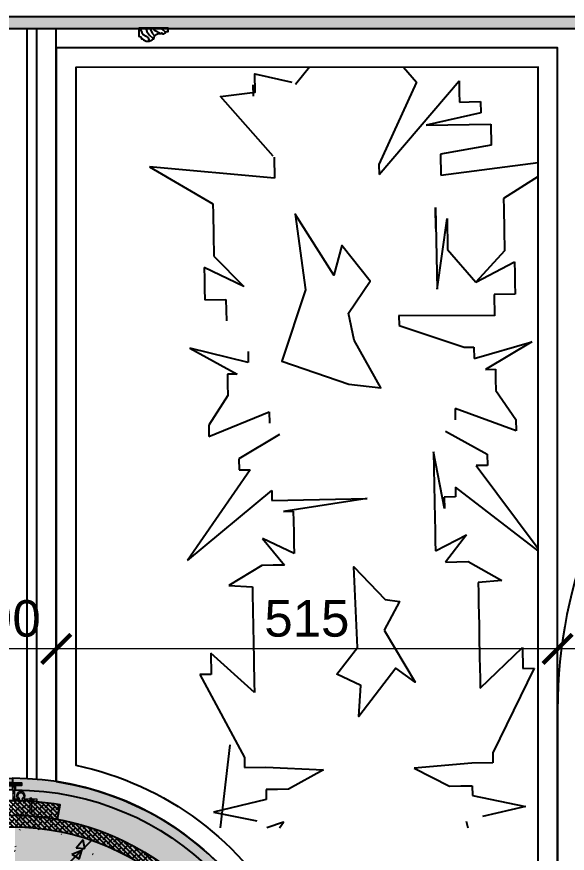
# Model space of a CAD drawing. Header units: millimetres. Extents: x 92928 to 223128, y -11456 to 21098.
# Drawn here: x 212993 to 213558, y 2476 to 3335 of the extents above; entities that cross this region are included whole.
import ezdxf
from ezdxf.xclip import XClip

# ---------------------------------------------------------------- set-up
doc = ezdxf.new("R2010")
doc.units = ezdxf.units.MM
doc.header["$XCLIPFRAME"] = 0
doc.layers.get('Defpoints').update_dxf_attribs({"color": 250})
doc.layers.add('_ACM-A-ANNO-DIMS', color=2, linetype='Continuous', lineweight=13)
doc.layers.add('_ACM-A-ANNO-DIMS @ 15', color=2, linetype='Continuous', lineweight=13)
for name, color, linetype in [('I-DETL-LW01', 1, 'Continuous'), ('I-DETL-LW02', 2, 'Continuous'), ('I-DETL-LW251', 251, 'Continuous'), ('I-PL-IDS-MILL', 40, 'Continuous'), ('PE-尺寸标注', 44, 'Continuous'), ('WALL TYPE$0$HATCH', 8, 'Continuous'), ('WALL TYPE$0$I-SECT-LW03', 3, 'Continuous')]:
    doc.layers.add(name, color=color, linetype=linetype)
doc.styles.add('Arial', font='ARIALUNI.ttf')
doc.dimstyles.new('Aec-Arch-M-注释性', dxfattribs={"dimscale": 2, "dimtxt": 2.5, "dimasz": 2, "dimexe": 2, "dimexo": 2, "dimgap": 0.8, "dimtad": 1, "dimdec": 0, "dimrnd": 5, "dimzin": 3, "dimdsep": 46, "dimtxsty": 'Arial', "dimblk": 'WALL TYPE$0$_ArchTick', "dimcen": 2.5, "dimdle": 2, "dimclrd": 256, "dimclrt": 256, "dimazin": 2, "dimtfac": 0.75, "dimtdec": 0, "dimtix": 1, "dimtmove": 2, "dimatfit": 2, "dimfxl": 5, "dimfxlon": 1, "dimtolj": 1, "dimtzin": 0, "dimlwd": -1, "dimarcsym": 0})
pattern_1 = [(63.434949, (-166864.656, -12458.502), (20, -1e-09), [4.6213684, -17.7393114]), (40.601295, (-166877.813, -12441.208), (20, 2e-08), [4.1580665, -88.037378]), (40.601295, (-166867.813, -12421.208), (20, 2e-08), [4.1580665, -88.037378]), (40.601295, (-166857.813, -12401.208), (20, -1e-08), [4.1580665, -88.037378]), (63.434949, (-166874.804, -12461.297), (20, -1e-09), [4.2370078, -18.123672]), (50.194429, (-166872.909, -12457.507), (20, 8e-10), [2.2404905, -75.862006]), (50.194429, (-166862.909, -12437.507), (20, 8e-10), [2.2404905, -75.862006]), (50.194429, (-166852.909, -12417.507), (20, 8e-10), [2.2404905, -75.862006]), (21.8014095, (-166871.4744, -12455.786), (20, -3e-08), [2.8687122, -50.982936]), (33.6900675, (-166868.811, -12454.72), (20, -1e-08), [2.521813, -33.5336997]), (63.434949, (-166866.713, -12453.322), (20, -8e-09), [3.3552885, -19.005391]), (45, (-166865.212, -12450.32), (20, -4e-15), [2.717818, -53.8507243]), (45, (-166855.212, -12430.32), (20, -4e-15), [2.717818, -53.8507243]), (21.8014095, (-166863.29, -12448.399), (20, -3e-08), [2.19237, -51.659278]), (63.434949, (-166881.285, -12461.759), (20, -8e-09), [7.1896, -15.17108]), (50.194429, (-166878.07, -12455.328), (20, 8e-10), [4.573562, -73.528935]), (50.194429, (-166868.07, -12435.328), (20, 8e-10), [4.573562, -73.528935]), (50.194429, (-166858.07, -12415.328), (20, 8e-10), [4.573562, -73.528935]), (33.6900675, (-166875.141, -12451.815), (20, -1e-08), [2.2405595, -33.8149534]), (15.945396, (-166873.277, -12450.572), (20, -1.45e-06), [3.5624845, -69.2386145]), (33.6900675, (-166869.852, -12449.593), (20, -1e-08), [4.0929665, -31.9625462]), (50.194429, (-166866.446, -12447.323), (20, 8e-10), [5.197338, -72.905159]), (50.194429, (-166856.446, -12427.323), (20, 8e-10), [5.197338, -72.905159]), (50.194429, (-166846.446, -12407.323), (20, -3e-09), [5.197338, -72.905159]), (21.8014095, (-166863.119, -12443.33), (20, -3e-08), [5.7145015, -48.137147]), (50.194429, (-166882.59, -12454.368), (20, 8e-10), [5.214067, -72.88843]), (50.194429, (-166872.59, -12434.368), (20, 8e-10), [5.214067, -72.88843]), (50.194429, (-166862.59, -12414.368), (20, 8e-10), [5.214067, -72.88843]), (33.6900675, (-166879.251, -12450.363), (20, -1e-08), [4.838075, -31.2174378]), (26.565051, (-166875.226, -12447.679), (20, 1e-09), [7.98596, -81.456759]), (26.565051, (-166865.226, -12427.679), (20, 1e-09), [7.98596, -81.456759]), (40.601295, (-166868.083, -12444.108), (20, 2e-08), [4.3193014, -87.876143]), (40.601295, (-166858.083, -12424.108), (20, 2e-08), [4.3193014, -87.876143]), (40.601295, (-166848.083, -12404.108), (20, 2e-08), [4.3193014, -87.876143]), (33.6900675, (-166881.255, -12447.584), (20, -1e-08), [2.7357917, -33.319722]), (26.565051, (-166878.978, -12446.067), (20, 8e-09), [7.158076, -82.284643]), (26.565051, (-166868.978, -12426.067), (20, -8e-08), [7.158076, -82.284643]), (40.601295, (-166872.576, -12442.866), (20, 2e-08), [1.700823, -90.4946216]), (40.601295, (-166862.576, -12422.866), (20, 2e-08), [1.700823, -90.4946216]), (40.601295, (-166852.576, -12402.866), (20, 2e-08), [1.700823, -90.4946216])]
pattern_2 = [(135, (-166882.5894, -12459.3683), (-2.24506403, -2.24506403), []), (225, (-166882.5894, -12459.3683), (-2.24506403, -6.73519209), [7.9375, -4.7625])]

# ---------------------------------------------------------------- blocks, each defined once
blk = doc.blocks.new('海龙_1215173755')
at = {"layer": 'WALL TYPE$0$HATCH', "ltscale": 2}
h = blk.add_hatch(dxfattribs=at)
h.set_pattern_fill('ANSI32', color=256, scale=0.5)
h.set_pattern_definition([(45, (-39299.698, -12402.6693), (-3.36759605, 3.36759605), []), (45, (-39297.453, -12402.6693), (-3.36759605, 3.36759605), [])])
edge = h.paths.add_edge_path()
edge.add_line((2.29, -7.19), (2.29, 11.26))
edge.add_line((2.29, 11.26), (-2.77, 11.26))
edge.add_arc((-2.77, 9.26), 2, 90, 201.21389)
edge.add_arc((-5.97, 5.89), 2.97, -243.0808, 63.0808, ccw=False)
edge.add_arc((-9.18, 9.26), 2, 338.78611, 450)
edge.add_line((-9.18, 11.26), (-22.73, 11.26))
edge.add_line((-22.73, 11.26), (-22.73, 9.26))
edge.add_line((-22.73, 9.26), (-9.18, 9.26))
edge.add_arc((-5.97, 6.09), 4.51, 135.30329, 404.69671)
edge.add_line((-2.77, 9.26), (0.29, 9.26))
edge.add_line((0.29, 9.26), (0.29, -3.51))
edge.add_line((0.29, -3.51), (0.29, -5.11))
edge.add_line((0.29, -5.11), (-6.5, -5.11))
edge.add_line((-6.5, -5.11), (-6.5, -7.19))
edge.add_line((-6.5, -7.19), (2.29, -7.19))
at = {"color": 1, "linetype": 'Continuous', "lineweight": 15, "elevation": 7.84}
blk.add_lwpolyline([(-17.26, 24.13), (-17.26, 8.53), (-15.24, 8.53), (-15.24, 24.13)], close=True, dxfattribs=at)
at = {"color": 1, "linetype": 'Continuous', "lineweight": 15}
blk.add_lwpolyline([(2.29, -7.19), (2.29, 11.26), (-2.77, 11.26, 0.527318), (-4.63, 8.53, -4.178276), (-7.32, 8.53, 0.527318), (-9.18, 11.26), (-22.73, 11.26), (-22.73, 9.26), (-9.18, 9.26, 2.396256), (-2.77, 9.26), (0.29, 9.26), (0.29, -3.51), (0.29, -5.11), (-6.5, -5.11), (-6.5, -7.19)], format="xyb", close=True, dxfattribs=at)
blk = doc.blocks.new('K_46')
h = blk.add_hatch()
h.set_pattern_fill('0-钢筋混凝土001-DOM', color=250, scale=15, pattern_type=2)
h.set_pattern_definition([(45, (-167132.59, -9769.37), (-53.03301, 53.03301), []), (50, (-167132.59, -9769.37), (107.589027, -9.41282), [11.25, -123.75]), (355, (-167132.59, -9769.37), (-20.8127, 112.82882), [9, -99]), (100.4514, (-167123.62, -9770.15), (86.77641, 103.41593), [9.56103, -105.17132]), (46.1842, (-167132.59, -9739.37), (160.08616, -24.82785), [16.875, -185.625]), (96.6356, (-167119.25, -9741.44), (140.1994, 146.11768), [14.34154, -157.75695]), (351.1842, (-167132.59, -9739.37), (140.19929, 146.11779), [13.5, -148.5]), (21, (-167117.59, -9746.87), (89.53606, -60.392834), [11.25, -123.75]), (326, (-167117.59, -9746.87), (36.4973, 108.77251), [9, -99]), (71.4514, (-167110.13, -9751.9), (126.033394, 48.379575), [9.56103, -105.17132]), (37.5, (-167132.59, -9769.37), (1.823978, 49.934078), [0.75, -97.8, 0.75, -100.5, 0.75, -99.375]), (7.5, (-167132.59, -9769.37), (39.46043, 59.161757), [0.75, -57.3, 0.75, -95.55, 0.75, -37.875]), (327.5, (-167166.04, -9769.37), (80.073365, -3.383231), [0.75, -37.5, 0.75, -117, 0.75, -155.25]), (317.5, (-167181.04, -9769.37), (87.477925, 15.015747), [0.75, -48.75, 0.75, -77.7, 0.75, -110.25])])
h.paths.add_polyline_path([(-250, -300, 1), (250, -300, 1)])
at = {"layer": 'I-DETL-LW251'}
h = blk.add_hatch(dxfattribs=at)
h.set_pattern_fill('ANSI38', color=250, angle=90)
h.set_pattern_definition(pattern_2)
edge = h.paths.add_edge_path()
edge.add_arc((0, -300), 262, 79.81281, 100.18719, ccw=False)
edge.add_line((46.34, -42.13), (48.99, -27.37))
edge.add_arc((0, -300), 277, 79.81281, 100.18719)
edge.add_line((-48.99, -27.37), (-46.34, -42.13))
h = blk.add_hatch(dxfattribs=at)
h.set_pattern_fill('ANSI38', color=250, angle=90)
h.set_pattern_definition([(135, (-261.999, -562), (-2.245064, -2.245064), []), (225, (-261.999, -562), (-2.245064, -6.735192), [7.9375, -4.7625])])
h.paths.add_polyline_path([(-262, -300, 0.044479), (-257.87, -346.34, 0.91483), (262, -300, 1)])
h.paths.add_polyline_path([(250, -300, -1), (-250, -300, -1)], flags=16)
h = blk.add_hatch(dxfattribs=at)
h.set_pattern_fill('ANSI38', color=250, angle=90)
h.set_pattern_definition(pattern_2)
edge = h.paths.add_edge_path()
edge.add_arc((0, -300), 277, 169.81281, 190.18719, ccw=False)
edge.add_line((-272.63, -251.01), (-257.87, -253.66))
edge.add_arc((0, -300), 262, 169.81281, 190.18719)
edge.add_line((-257.87, -346.34), (-272.63, -348.99))
h = blk.add_hatch(dxfattribs=at)
h.set_pattern_fill('ANSI38', color=250, angle=90)
h.set_pattern_definition(pattern_2)
edge = h.paths.add_edge_path()
edge.add_arc((0, -300), 277, 349.81281, 370.18719)
edge.add_line((272.63, -251.01), (257.87, -253.66))
edge.add_arc((0, -300), 262, -10.18719, 10.18719, ccw=False)
edge.add_line((257.87, -346.34), (272.63, -348.99))
h = blk.add_hatch(dxfattribs=at)
h.set_pattern_fill('ANSI38', color=250, angle=90)
h.set_pattern_definition(pattern_2)
edge = h.paths.add_edge_path()
edge.add_arc((0, -300), 262, 259.81281, 280.18719)
edge.add_line((46.34, -557.87), (48.99, -572.63))
edge.add_arc((0, -300), 277, 259.81281, 280.18719, ccw=False)
edge.add_line((-48.99, -572.63), (-46.34, -557.87))
at = {"layer": 'PE-尺寸标注'}
h = blk.add_hatch(dxfattribs=at)
h.set_pattern_fill('木纹面1', color=250, scale=5, style=0, pattern_type=2)
h.set_pattern_definition(pattern_1)
edge = h.paths.add_edge_path()
edge.add_arc((0, -300), 288, 449.99994, 629.99997)
edge.add_line((0, -588), (0, -592.74))
edge.add_line((0, -592.74), (-9.19, -592.74))
edge.add_line((-9.19, -592.74), (-9.19, -595.55))
edge.add_line((-9.19, -595.55), (0, -595.55))
edge.add_line((0, -595.55), (0, -600))
edge.add_arc((0, -300), 300, 89.99997, 270, ccw=False)
edge.add_line((0, 0), (0, -4.74))
edge.add_line((0, -4.74), (-9.19, -4.74))
edge.add_line((-9.19, -4.74), (-9.19, -7.55))
edge.add_line((-9.19, -7.55), (0, -7.55))
edge.add_line((0, -7.55), (0, -12))
h = blk.add_hatch(dxfattribs=at)
h.set_pattern_fill('木纹面1', color=250, scale=5, style=0, pattern_type=2)
h.set_pattern_definition(pattern_1)
edge = h.paths.add_edge_path()
edge.add_arc((2.81, -300), 288, -90.0019, 89.99813, ccw=False)
edge.add_line((2.8, -588), (2.8, -592.74))
edge.add_line((2.8, -592.74), (9.19, -592.74))
edge.add_line((9.19, -592.74), (9.19, -595.55))
edge.add_line((9.19, -595.55), (0, -595.55))
edge.add_line((0, -595.55), (0, -600))
edge.add_arc((0, -300), 300, 270, 450.00003)
edge.add_line((0, 0), (0, -4.74))
edge.add_line((0, -4.74), (9.19, -4.74))
edge.add_line((9.19, -4.74), (9.19, -7.55))
edge.add_line((9.19, -7.55), (2.82, -7.55))
edge.add_line((2.82, -7.55), (2.82, -12))
at = {"layer": 'I-DETL-LW01'}
for points in [[(-9.19, -5.11), (9.19, -5.11), (9.19, -7.19), (-9.19, -7.19)], [(-9.19, -593.11), (9.19, -593.11), (9.19, -595.19), (-9.19, -595.19)]]:
    blk.add_lwpolyline(points, close=True, dxfattribs=at)
for points in [[(-46.34, -42.13, -0.089135), (46.34, -42.13), (48.99, -27.37, 0.089135), (-48.99, -27.37), (-46.34, -42.13)], [(-272.63, -348.99, -0.089135), (-272.63, -251.01), (-257.87, -253.66, 0.089135), (-257.87, -346.34), (-272.63, -348.99)], [(272.63, -348.99, 0.089135), (272.63, -251.01), (257.87, -253.66, -0.089135), (257.87, -346.34), (272.63, -348.99)], [(-46.34, -557.87, 0.089135), (46.34, -557.87), (48.99, -572.63, -0.089135), (-48.99, -572.63), (-46.34, -557.87)]]:
    blk.add_lwpolyline(points, format="xyb", dxfattribs=at)
blk.add_circle((0, -300), 262, dxfattribs=at)
at = {"layer": 'I-DETL-LW02'}
for points in [[(0, -12, 1), (0, -588), (0, -592.74), (-9.19, -592.74), (-9.19, -595.55), (0, -595.55), (0, -600, -1), (0, 0), (0, -4.74), (-9.19, -4.74), (-9.19, -7.55), (0, -7.55)], [(2.82, -12, -1), (2.8, -588), (2.8, -592.74), (9.19, -592.74), (9.19, -595.55), (0, -595.55), (0, -600, 1), (0, 0), (0, -4.74), (9.19, -4.74), (9.19, -7.55), (2.82, -7.55)]]:
    blk.add_lwpolyline(points, format="xyb", close=True, dxfattribs=at)
at = {"layer": 'WALL TYPE$0$I-SECT-LW03'}
blk.add_circle((0, -300), 250, dxfattribs=at)
for p, rotation in [((2.69, -12), 180), ((-288.26, -297.71), 270)]:
    blk.add_blockref('海龙_1215173755', p, dxfattribs=dict(rotation=rotation))
at = {"xscale": -1, "rotation": 90}
blk.add_blockref('海龙_1215173755', (288.26, -297.71), dxfattribs=at)
at = {"xscale": -1}
blk.add_blockref('海龙_1215173755', (2.69, -588), dxfattribs=at)
blk = doc.blocks.new('WALL TYPE$0$_ArchTick')
at = {"color": 0, "linetype": 'ByBlock', "const_width": 0.15}
blk.add_lwpolyline([(-0.5, -0.5), (0.5, 0.5)], dxfattribs=at)
blk = doc.blocks.new('*D597')
at = {"layer": '_ACM-A-ANNO-DIMS', "color": 0, "lineweight": -2, "transparency": 16777216}
for p, q in [((213548.09, 2611.13), (213548.09, 2716.13)), ((213638.09, 2611.13), (213638.09, 2716.13))]:
    blk.add_line(p, q, dxfattribs=at)
at = {"layer": '_ACM-A-ANNO-DIMS', "transparency": 16777216}
blk.add_line((213668.09, 2686.13), (213518.09, 2686.13), dxfattribs=at)
at = {"layer": 'Defpoints', "color": 0, "transparency": 16777216}
for p in [(213548.09, 2686.13), (213548.09, 2483.42), (213638.09, 2483.42)]:
    blk.add_point(p, dxfattribs=at)
at = {"layer": '_ACM-A-ANNO-DIMS', "transparency": 16777216, "xscale": 30, "yscale": 30, "zscale": 30, "rotation": 180}
blk.add_blockref('WALL TYPE$0$_ArchTick', (213548.09, 2686.13), dxfattribs=at)
at = {"layer": '_ACM-A-ANNO-DIMS', "transparency": 16777216, "xscale": 30, "yscale": 30, "zscale": 30}
blk.add_blockref('WALL TYPE$0$_ArchTick', (213638.09, 2686.13), dxfattribs=at)
at = {"layer": '_ACM-A-ANNO-DIMS', "transparency": 16777216, "insert": (213593.09, 2717.29), "char_height": 37.5, "attachment_point": 5, "style": 'Arial'}
blk.add_mtext('\\A1;90', dxfattribs=at)
blk = doc.blocks.new('*D622')
at = {"layer": '_ACM-A-ANNO-DIMS', "color": 0, "lineweight": -2, "transparency": 16777216}
for p, q in [((213033.08, 2611.13), (213033.08, 2716.13)), ((213548.09, 2611.13), (213548.09, 2716.13))]:
    blk.add_line(p, q, dxfattribs=at)
at = {"layer": '_ACM-A-ANNO-DIMS', "transparency": 16777216}
blk.add_line((213578.09, 2686.13), (213003.08, 2686.13), dxfattribs=at)
at = {"layer": 'Defpoints', "color": 0, "transparency": 16777216}
for p in [(213033.08, 2686.13), (213033.08, 2529), (213548.09, 2483.42)]:
    blk.add_point(p, dxfattribs=at)
at = {"layer": '_ACM-A-ANNO-DIMS', "transparency": 16777216, "xscale": 30, "yscale": 30, "zscale": 30, "rotation": 180}
blk.add_blockref('WALL TYPE$0$_ArchTick', (213033.08, 2686.13), dxfattribs=at)
at = {"layer": '_ACM-A-ANNO-DIMS', "transparency": 16777216, "xscale": 30, "yscale": 30, "zscale": 30}
blk.add_blockref('WALL TYPE$0$_ArchTick', (213548.09, 2686.13), dxfattribs=at)
at = {"layer": '_ACM-A-ANNO-DIMS', "transparency": 16777216, "insert": (213290.58, 2717.29), "char_height": 37.5, "attachment_point": 5, "style": 'Arial'}
blk.add_mtext('\\A1;515', dxfattribs=at)
blk = doc.blocks.new('*D623')
at = {"layer": '_ACM-A-ANNO-DIMS', "color": 0, "lineweight": -2, "transparency": 16777216}
for p, q in [((212943.08, 2611.13), (212943.08, 2716.13)), ((213033.08, 2611.13), (213033.08, 2716.13))]:
    blk.add_line(p, q, dxfattribs=at)
at = {"layer": '_ACM-A-ANNO-DIMS', "transparency": 16777216}
blk.add_line((213063.08, 2686.13), (212913.08, 2686.13), dxfattribs=at)
at = {"layer": 'Defpoints', "color": 0, "transparency": 16777216}
for p in [(212943.08, 2686.13), (212943.08, 2536.97), (213033.08, 2529)]:
    blk.add_point(p, dxfattribs=at)
at = {"layer": '_ACM-A-ANNO-DIMS', "transparency": 16777216, "xscale": 30, "yscale": 30, "zscale": 30, "rotation": 180}
blk.add_blockref('WALL TYPE$0$_ArchTick', (212943.08, 2686.13), dxfattribs=at)
at = {"layer": '_ACM-A-ANNO-DIMS', "transparency": 16777216, "xscale": 30, "yscale": 30, "zscale": 30}
blk.add_blockref('WALL TYPE$0$_ArchTick', (213033.08, 2686.13), dxfattribs=at)
at = {"layer": '_ACM-A-ANNO-DIMS', "transparency": 16777216, "insert": (212988.08, 2717.29), "char_height": 37.5, "attachment_point": 5, "style": 'Arial'}
blk.add_mtext('\\A1;90', dxfattribs=at)
blk = doc.blocks.new('2008092313492155')
at = {"color": 8, "linetype": 'Continuous'}
for p, q in [((1506.46, 129.87), (1497.31, 258.42)), ((1497.31, 258.42), (1534.06, 192.67)), ((934.36, 242.26), (896.32, 177.25)), ((922.68, 113.92), (934.36, 242.26)), ((1682.47, 213.5), (1708.26, 164.26)), ((1696.24, 153.14), (1682.47, 213.5)), ((1806.18, 148.91), (1900.74, 211.63)), ((1900.74, 211.63), (1827.05, 126.4)), ((623.39, 138.88), (530.09, 203.45)), ((530.09, 203.45), (602.08, 116.78)), ((748.36, 201.01), (721.59, 152.29)), ((733.39, 140.93), (748.36, 201.01)), ((1618.09, 159.28), (1599.55, 200.29)), ((1599.55, 200.29), (1611.12, 199.84)), ((1611.12, 199.84), (1611.12, 199.84)), ((1611.12, 199.84), (1621.24, 199.45)), ((1621.24, 199.45), (1621.24, 199.45)), ((1621.24, 199.45), (1632.82, 199.01)), ((1632.82, 199.01), (1631.98, 177.32)), ((1632.82, 199.01), (1632.82, 199.01)), ((413.12, 190.74), (327.91, 144.94)), ((413.33, 179.17), (413.12, 190.74)), ((1534.06, 192.67), (1534.06, 192.67)), ((1534.06, 192.67), (1544.19, 192.28)), ((1544.19, 192.28), (1544.19, 192.28)), ((1544.19, 192.28), (1565.89, 191.45)), ((1565.89, 191.45), (1565.89, 191.45)), ((1565.89, 191.45), (1587.58, 190.61)), ((1587.58, 190.61), (1618.09, 159.28)), ((1587.58, 190.61), (1587.58, 190.61)), ((1730.35, 173.54), (1761.34, 192.46)), ((1772.91, 192.01), (1746.49, 130.7)), ((1761.34, 192.46), (1761.34, 192.46)), ((1761.34, 192.46), (1772.91, 192.01)), ((1772.91, 192.01), (1772.91, 192.01)), ((2016.99, 185.04), (2017.44, 196.61)), ((2017.44, 196.61), (2101.73, 149.14)), ((669.09, 181.53), (657.51, 181.31)), ((657.51, 181.31), (682.71, 119.49)), ((657.51, 181.31), (657.51, 181.31)), ((669.09, 181.53), (669.09, 181.53)), ((699.7, 162.01), (669.09, 181.53)), ((809.29, 185.75), (797.71, 185.54)), ((797.71, 185.54), (798.12, 163.84)), ((797.71, 185.54), (797.71, 185.54)), ((819.42, 185.94), (809.29, 185.75)), ((809.29, 185.75), (809.29, 185.75)), ((811.65, 145.53), (831, 186.16)), ((831, 186.16), (819.42, 185.94)), ((819.42, 185.94), (819.42, 185.94)), ((1454.4, 117.72), (1456.95, 184.05)), ((1456.95, 184.05), (1478.65, 183.22)), ((1478.65, 183.22), (1484.76, 130.71)), ((1478.65, 183.22), (1478.65, 183.22)), ((1995.3, 185.88), (2016.99, 185.04)), ((1995.3, 185.88), (1995.3, 185.88)), ((2034.74, 140.13), (1995.3, 185.88)), ((2016.99, 185.04), (2016.99, 185.04)), ((271.82, 176.53), (262.99, 132.16)), ((284.89, 122.44), (271.82, 176.53)), ((394.7, 134.61), (435.04, 179.57)), ((435.04, 179.57), (413.33, 179.17)), ((413.33, 179.17), (413.33, 179.17)), ((435.04, 179.57), (435.04, 179.57)), ((842.77, 176.25), (811.65, 145.53)), ((864.48, 176.65), (842.77, 176.25)), ((842.77, 176.25), (842.77, 176.25)), ((886.19, 177.06), (864.48, 176.65)), ((864.48, 176.65), (864.48, 176.65)), ((896.32, 177.25), (886.19, 177.06)), ((886.19, 177.06), (886.19, 177.06)), ((896.32, 177.25), (896.32, 177.25)), ((1432.97, 163.26), (1433.42, 174.82)), ((1433.42, 174.82), (1433.42, 174.82)), ((1433.42, 174.82), (1444.99, 174.38)), ((1444.99, 174.38), (1454.4, 117.72)), ((1444.99, 174.38), (1444.99, 174.38)), ((1631.98, 177.32), (1653.68, 176.49)), ((1653.68, 176.49), (1647.9, 78.51)), ((1708.26, 164.26), (1708.65, 174.38)), ((1708.65, 174.38), (1718.78, 173.99)), ((1718.78, 173.99), (1718.78, 173.99)), ((1718.78, 173.99), (1730.35, 173.54)), ((1730.35, 173.54), (1730.35, 173.54)), ((2144.29, 125.79), (2158.43, 179.61)), ((2158.43, 179.61), (2166.38, 135.07)), ((798.12, 163.84), (776.41, 163.44)), ((1211.41, 78.63), (1357.75, 166.15)), ((1357.75, 166.15), (1283.66, 68.47)), ((1357.75, 166.15), (1357.75, 166.15)), ((1432.58, 153.14), (1432.97, 163.26)), ((1432.97, 163.26), (1432.97, 163.26)), ((1904.16, 135.01), (1925.57, 168.45)), ((1925.57, 168.45), (1926.25, 144.3)), ((1925.57, 168.45), (1925.57, 168.45)), ((504.42, 160.77), (503.26, 136.64)), ((525.16, 126.92), (504.42, 160.77)), ((504.42, 160.77), (504.42, 160.77)), ((711.27, 162.22), (699.7, 162.01)), ((699.7, 162.01), (699.7, 162.01)), ((721.41, 162.41), (711.27, 162.22)), ((711.27, 162.22), (711.27, 162.22)), ((721.59, 152.29), (721.41, 162.41)), ((1283.66, 68.47), (1367.49, 155.64)), ((1379.06, 155.19), (1353.51, 66.18)), ((1367.49, 155.64), (1379.06, 155.19)), ((1769.25, 119.69), (1795.06, 160.92)), ((1795.06, 160.92), (1795.06, 160.92)), ((1795.06, 160.92), (1806.63, 160.48)), ((1806.63, 160.48), (1806.18, 148.91)), ((1806.63, 160.48), (1806.63, 160.48)), ((634.75, 150.67), (623.17, 150.45)), ((623.17, 150.45), (623.39, 138.88)), ((623.17, 150.45), (623.17, 150.45)), ((634.75, 150.67), (634.75, 150.67)), ((659.74, 108.93), (634.75, 150.67)), ((1072.08, 147.25), (1072.08, 147.25)), ((1162.24, 136.57), (1072.08, 147.25)), ((1072.08, 147.25), (1144.22, 48.12)), ((1410.88, 153.97), (1410.88, 153.97)), ((1502.08, 66.5), (1410.88, 153.97)), ((1410.88, 153.97), (1422.46, 153.53)), ((1422.46, 153.53), (1422.46, 153.53)), ((1422.46, 153.53), (1432.58, 153.14)), ((1432.58, 153.14), (1432.58, 153.14)), ((1684.28, 143.46), (1684.67, 153.58)), ((1684.67, 153.58), (1684.67, 153.58)), ((1684.67, 153.58), (1696.24, 153.14)), ((2101.73, 149.14), (2101.73, 149.14)), ((2101.73, 149.14), (2111.85, 148.75)), ((2111.85, 148.75), (2111.02, 127.06)), ((2111.85, 148.75), (2111.85, 148.75)), ((327.91, 144.94), (317.78, 144.76)), ((317.78, 144.76), (318.18, 123.06)), ((317.78, 144.76), (317.78, 144.76)), ((327.91, 144.94), (327.91, 144.94)), ((744.97, 141.15), (733.39, 140.93)), ((744.97, 141.15), (744.97, 141.15)), ((1658.03, 78.12), (1684.28, 143.46)), ((1684.28, 143.46), (1684.28, 143.46)), ((1926.25, 144.3), (1926.25, 144.3)), ((1926.25, 144.3), (1936.37, 143.91)), ((1936.37, 143.91), (1936.37, 143.91)), ((1936.37, 143.91), (1947.95, 143.47)), ((1947.95, 143.47), (1947.95, 143.47)), ((1947.95, 143.47), (1969.64, 142.63)), ((1969.64, 142.63), (1969.64, 142.63)), ((1969.64, 142.63), (1981.22, 142.19)), ((1981.22, 142.19), (1981.22, 142.19)), ((1981.22, 142.19), (2002.92, 141.35)), ((2002.92, 141.35), (2002.92, 141.35)), ((2002.92, 141.35), (2024.61, 140.52)), ((2024.61, 140.52), (2024.61, 140.52)), ((2024.61, 140.52), (2034.74, 140.13)), ((2034.74, 140.13), (2034.74, 140.13)), ((404.84, 134.8), (394.7, 134.61)), ((394.7, 134.61), (394.7, 134.61)), ((426.55, 135.21), (404.84, 134.8)), ((404.84, 134.8), (404.84, 134.8)), ((448.26, 135.61), (426.55, 135.21)), ((426.55, 135.21), (426.55, 135.21)), ((459.84, 135.83), (448.26, 135.61)), ((448.26, 135.61), (448.26, 135.61)), ((481.55, 136.23), (459.84, 135.83)), ((459.84, 135.83), (459.84, 135.83)), ((493.12, 136.45), (481.55, 136.23)), ((481.55, 136.23), (481.55, 136.23)), ((503.26, 136.64), (493.12, 136.45)), ((493.12, 136.45), (493.12, 136.45)), ((503.26, 136.64), (503.26, 136.64)), ((1018.71, 136.12), (1007.13, 135.91)), ((1018.71, 136.12), (1018.71, 136.12)), ((1062.13, 136.93), (1050.55, 136.72)), ((1050.55, 136.72), (1074.34, 47.22)), ((1144.22, 48.12), (1062.13, 136.93)), ((1484.76, 130.71), (1506.46, 129.87)), ((1484.76, 130.71), (1484.76, 130.71)), ((1551.14, 133.59), (1561.26, 133.2)), ((1623.02, 119.24), (1551.14, 133.59)), ((1561.26, 133.2), (1572.84, 132.75)), ((1561.26, 133.2), (1561.26, 133.2)), ((1572.84, 132.75), (1582.96, 132.36)), ((1572.84, 132.75), (1572.84, 132.75)), ((1582.96, 132.36), (1594.53, 131.92)), ((1582.96, 132.36), (1582.96, 132.36)), ((1594.53, 131.92), (1594.53, 131.92)), ((1746.49, 130.7), (1758.06, 130.26)), ((1746.49, 130.7), (1746.49, 130.7)), ((1758.06, 130.26), (1758.06, 130.26)), ((1876.48, 135.03), (1903.27, 111.88)), ((1891.31, 102.21), (1876.48, 135.03)), ((1903.72, 123.45), (1904.16, 135.01)), ((1904.16, 135.01), (1904.16, 135.01)), ((295.02, 122.63), (284.89, 122.44)), ((295.02, 122.63), (295.02, 122.63)), ((295.24, 111.06), (295.02, 122.63)), ((318.18, 123.06), (315.27, 63.68)), ((318.18, 123.06), (318.18, 123.06)), ((525.16, 126.92), (525.16, 126.92)), ((525.37, 115.35), (525.16, 126.92)), ((552.84, 126.39), (525.59, 103.78)), ((537.36, 93.87), (552.84, 126.39)), ((1539.12, 122.47), (1539.12, 122.47)), ((1560.82, 121.63), (1539.12, 122.47)), ((1539.12, 122.47), (1623.02, 119.24)), ((1827.05, 126.4), (1837.17, 126.01)), ((1837.17, 126.01), (1836.73, 114.44)), ((1903.27, 111.88), (1903.72, 123.45)), ((1903.72, 123.45), (1903.72, 123.45)), ((2111.02, 127.06), (2112.76, 67.64)), ((2111.02, 127.06), (2111.02, 127.06)), ((2133.72, 114.61), (2134.16, 126.17)), ((2134.16, 126.17), (2134.16, 126.17)), ((2134.16, 126.17), (2144.29, 125.79)), ((525.37, 115.35), (525.37, 115.35)), ((525.59, 103.78), (525.37, 115.35)), ((602.08, 116.78), (591.95, 116.59)), ((591.95, 116.59), (593.78, 18.64)), ((682.71, 119.49), (671.13, 119.27)), ((671.13, 119.27), (671.13, 119.27)), ((682.71, 119.49), (682.71, 119.49)), ((944.39, 114.32), (922.68, 113.92)), ((1848.3, 114), (1789.65, 106.12)), ((1836.73, 114.44), (1836.73, 114.44)), ((1836.73, 114.44), (1848.3, 114)), ((1848.3, 114), (1848.3, 114)), ((1903.27, 111.88), (1903.27, 111.88)), ((2133.27, 103.05), (2133.72, 114.61)), ((2133.72, 114.61), (2133.72, 114.61)), ((295.24, 111.06), (295.24, 111.06)), ((295.45, 99.48), (295.24, 111.06)), ((525.59, 103.78), (525.59, 103.78)), ((580.59, 104.8), (580.78, 94.68)), ((580.59, 104.8), (580.59, 104.8)), ((593.78, 18.64), (580.59, 104.8)), ((1353.51, 66.18), (1409.6, 110.27)), ((1409.6, 110.27), (1409.6, 110.27)), ((1409.6, 110.27), (1491.96, 66.89)), ((1789.65, 106.12), (1858.04, 103.49)), ((1789.65, 106.12), (1789.65, 106.12)), ((1858.04, 103.49), (1858.04, 103.49)), ((1858.04, 103.49), (1869.61, 103.04)), ((1922.46, 107.73), (1932.58, 107.34)), ((1932.58, 107.34), (1944.16, 106.9)), ((1932.58, 107.34), (1932.58, 107.34)), ((1944.16, 106.9), (1955.73, 106.45)), ((1944.16, 106.9), (1944.16, 106.9)), ((1955.73, 106.45), (1955.73, 106.45)), ((295.45, 99.48), (295.45, 99.48)), ((315.27, 63.68), (295.45, 99.48)), ((570.65, 94.49), (559.07, 94.27)), ((580.78, 94.68), (570.65, 94.49)), ((570.65, 94.49), (570.65, 94.49)), ((580.78, 94.68), (580.78, 94.68)), ((1869.61, 103.04), (1869.61, 103.04)), ((1869.61, 103.04), (1881.18, 102.6)), ((1881.18, 102.6), (1881.18, 102.6)), ((1881.18, 102.6), (1891.31, 102.21)), ((2112.76, 67.64), (2133.27, 103.05)), ((2133.27, 103.05), (2133.27, 103.05)), ((547.49, 94.06), (537.36, 93.87)), ((559.07, 94.27), (547.49, 94.06)), ((547.49, 94.06), (547.49, 94.06)), ((559.07, 94.27), (559.07, 94.27)), ((1074.34, 47.22), (1019.13, 92.4)), ((1019.13, 92.4), (1019.13, 92.4)), ((1647.9, 78.51), (1658.03, 78.12)), ((1647.9, 78.51), (1647.9, 78.51)), ((1658.03, 78.12), (1658.03, 78.12)), ((315.27, 63.68), (315.27, 63.68)), ((1491.96, 66.89), (1502.08, 66.5)), ((1491.96, 66.89), (1491.96, 66.89)), ((1502.08, 66.5), (1502.08, 66.5)), ((2112.76, 67.64), (2112.76, 67.64)), ((1348.84, -65.67), (1282.47, 37.41)), ((1282.47, 37.41), (1359.36, -55.94)), ((1829.93, -62.44), (1833.69, 35.45)), ((1833.69, 35.45), (1833.69, 35.45)), ((1833.69, 35.45), (1841.95, -51.32)), ((1352.28, 34.33), (1404.83, -13.93)), ((1370.93, -56.38), (1352.28, 34.33)), ((593.78, 18.64), (593.78, 18.64)), ((1074.94, 15.35), (1021.44, -31.87)), ((1054.5, -74.98), (1074.94, 15.35)), ((1144.8, 17.05), (1066.08, -74.76)), ((1076.4, -84.7), (1144.8, 17.05)), ((936.75, 6.74), (926.62, 6.55)), ((926.62, 6.55), (926.62, 6.55)), ((926.62, 6.55), (1022.66, -75.57)), ((936.75, 6.74), (936.75, 6.74)), ((1021.44, -31.87), (936.75, 6.74)), ((771.59, -13.94), (749.11, -80.67)), ((781.72, -13.75), (771.59, -13.94)), ((771.59, -13.94), (771.59, -13.94)), ((781.54, -111.9), (781.72, -13.75)), ((781.72, -13.75), (781.72, -13.75)), ((1404.83, -13.93), (1404.83, -13.93)), ((2102.89, -84.51), (2109.18, -25.4)), ((2109.18, -25.4), (2109.18, -25.4)), ((2109.18, -25.4), (2126.92, -62.27)), ((317, -29.41), (298.54, -65.93)), ((322.13, -88.64), (317, -29.41)), ((317, -29.41), (317, -29.41)), ((1021.44, -31.87), (1021.44, -31.87)), ((977.15, -41.86), (978.38, -108.23)), ((989.77, -97.89), (977.15, -41.86)), ((1478.19, -40.08), (1499.89, -40.91)), ((1499.89, -40.91), (1480.91, -168.38)), ((1841.95, -51.32), (1842.34, -41.2)), ((1842.34, -41.2), (1852.46, -41.59)), ((1842.34, -41.2), (1842.34, -41.2)), ((1852.46, -41.59), (1864.04, -42.04)), ((1852.46, -41.59), (1852.46, -41.59)), ((1864.04, -42.04), (1875.61, -42.48)), ((1864.04, -42.04), (1864.04, -42.04)), ((1885.73, -42.87), (1868.43, -74.45)), ((1875.61, -42.48), (1885.73, -42.87)), ((1875.61, -42.48), (1875.61, -42.48)), ((550.19, -51.1), (540.06, -51.29)), ((540.06, -51.29), (556.74, -83.21)), ((561.77, -50.89), (550.19, -51.1)), ((550.19, -51.1), (550.19, -51.1)), ((573.35, -50.67), (561.77, -50.89)), ((561.77, -50.89), (561.77, -50.89)), ((641.78, -49.4), (573.35, -50.67)), ((573.35, -50.67), (573.35, -50.67)), ((583.67, -60.61), (641.78, -49.4)), ((641.78, -49.4), (641.78, -49.4)), ((892.83, -51.43), (808.89, -53)), ((871.12, -51.84), (892.83, -51.43)), ((892.83, -51.43), (892.83, -51.43)), ((1762.69, -50.93), (1785.26, -94.02)), ((1841.95, -51.32), (1841.95, -51.32)), ((1916.37, -50.77), (1926.49, -51.15)), ((1926.49, -51.15), (1926.49, -51.15)), ((1926.49, -51.15), (1938.07, -51.6)), ((808.89, -53), (881.47, -63.22)), ((947.58, -56.56), (925.87, -56.96)), ((925.87, -56.96), (942.33, -184.78)), ((947.58, -56.56), (947.58, -56.56)), ((956.67, -108.64), (947.58, -56.56)), ((1359.36, -55.94), (1370.93, -56.38)), ((1402.75, -57.6), (1402.75, -57.6)), ((1402.75, -57.6), (1414.32, -58.05)), ((1868.43, -74.45), (1896.92, -53.43)), ((1896.92, -53.43), (1896.47, -65)), ((1896.92, -53.43), (1896.92, -53.43)), ((1938.07, -51.6), (1938.07, -51.6)), ((1938.07, -51.6), (1949.64, -52.04)), ((1949.64, -52.04), (1949.64, -52.04)), ((298.54, -65.93), (298.54, -65.93)), ((298.54, -65.93), (298.76, -77.5)), ((556.74, -83.21), (528.67, -61.63)), ((528.67, -61.63), (528.67, -61.63)), ((528.67, -61.63), (528.89, -73.21)), ((595.25, -60.39), (583.67, -60.61)), ((583.67, -60.61), (583.67, -60.61)), ((595.47, -71.96), (595.25, -60.39)), ((595.25, -60.39), (595.25, -60.39)), ((662.92, -61.79), (639.51, -104.42)), ((849.63, -63.81), (816.09, -92.69)), ((859.76, -63.62), (849.63, -63.81)), ((849.63, -63.81), (849.63, -63.81)), ((871.34, -63.41), (859.76, -63.62)), ((859.76, -63.62), (859.76, -63.62)), ((881.47, -63.22), (871.34, -63.41)), ((871.34, -63.41), (871.34, -63.41)), ((1252.35, -63.49), (1348.84, -65.67)), ((1348.84, -65.67), (1348.84, -65.67)), ((1739.16, -60.16), (1739.16, -60.16)), ((1739.16, -60.16), (1750.73, -60.61)), ((1760.79, -123.32), (1739.16, -60.16)), ((1750.73, -60.61), (1750.73, -60.61)), ((1819.81, -62.05), (1829.93, -62.44)), ((1886.74, -152.69), (1819.81, -62.05)), ((1896.47, -65), (1896.03, -76.56)), ((1896.47, -65), (1896.47, -65)), ((2126.92, -62.27), (2126.48, -73.84)), ((2126.92, -62.27), (2126.92, -62.27)), ((528.89, -73.21), (528.89, -73.21)), ((528.89, -73.21), (529.1, -84.78)), ((536.89, -161.07), (605.6, -71.78)), ((605.6, -71.78), (595.47, -71.96)), ((663.39, -134.2), (686.27, -71.48)), ((686.27, -71.48), (674.69, -71.7)), ((674.69, -71.7), (674.69, -71.7)), ((686.27, -71.48), (686.27, -71.48)), ((1011.08, -75.79), (1000.95, -75.98)), ((1000.95, -75.98), (1000.95, -75.98)), ((1000.95, -75.98), (1001.14, -86.1)), ((1022.66, -75.57), (1011.08, -75.79)), ((1011.08, -75.79), (1011.08, -75.79)), ((1022.66, -75.57), (1022.66, -75.57)), ((1066.08, -74.76), (1054.5, -74.98)), ((1896.03, -76.56), (1896.03, -76.56)), ((1896.03, -76.56), (1914.8, -111.54)), ((2126.48, -73.84), (2126.03, -85.4)), ((2126.48, -73.84), (2126.48, -73.84)), ((298.76, -77.5), (298.76, -77.5)), ((298.76, -77.5), (298.97, -89.07)), ((529.1, -84.78), (509.64, -119.38)), ((529.1, -84.78), (529.1, -84.78)), ((749.11, -80.67), (749.11, -80.67)), ((749.11, -80.67), (749.29, -90.8)), ((1172.91, -84.43), (1076.4, -84.7)), ((1076.4, -84.7), (1076.4, -84.7)), ((1576.12, -107.7), (1608.94, -78.8)), ((1608.94, -78.8), (1587.3, -118.26)), ((1687.34, -78.68), (1668.97, -137.81)), ((1675.76, -78.23), (1687.34, -78.68)), ((1675.76, -78.23), (1675.76, -78.23)), ((1796.83, -94.47), (1797.27, -82.9)), ((1797.27, -82.9), (1886.74, -152.69)), ((2102.05, -106.2), (2102.89, -84.51)), ((2102.89, -84.51), (2102.89, -84.51)), ((2126.03, -85.4), (2136.16, -85.79)), ((2126.03, -85.4), (2126.03, -85.4)), ((2136.16, -85.79), (2146.13, -140.54)), ((288.84, -89.26), (277.79, -143.8)), ((298.97, -89.07), (288.84, -89.26)), ((298.97, -89.07), (298.97, -89.07)), ((322.53, -110.33), (322.13, -88.64)), ((322.13, -88.64), (322.13, -88.64)), ((627.71, -93.07), (536.89, -161.07)), ((627.93, -104.64), (627.71, -93.07)), ((749.29, -90.8), (737.71, -91.02)), ((737.71, -91.02), (754.91, -150.5)), ((749.29, -90.8), (749.29, -90.8)), ((816.09, -92.69), (836.95, -132.57)), ((848.34, -122.23), (816.09, -92.69)), ((1001.14, -86.1), (1001.14, -86.1)), ((1001.14, -86.1), (1001.35, -97.67)), ((1668.97, -137.81), (1698.46, -90.69)), ((1698.46, -90.69), (1698.07, -100.8)), ((1785.26, -94.02), (1796.83, -94.47)), ((1785.26, -94.02), (1785.26, -94.02)), ((1796.83, -94.47), (1796.83, -94.47)), ((1914.8, -111.54), (1917.34, -87.52)), ((1917.34, -87.52), (1927.46, -87.9)), ((1917.34, -87.52), (1917.34, -87.52)), ((1927.46, -87.9), (1939.04, -88.35)), ((1927.46, -87.9), (1927.46, -87.9)), ((1939.04, -88.35), (1960.74, -89.18)), ((1939.04, -88.35), (1939.04, -88.35)), ((1960.74, -89.18), (1972.31, -89.63)), ((1960.74, -89.18), (1960.74, -89.18)), ((1972.31, -89.63), (1994.01, -90.46)), ((1972.31, -89.63), (1972.31, -89.63)), ((2025.83, -91.68), (1982.99, -134.27)), ((1994.01, -90.46), (2015.7, -91.3)), ((1994.01, -90.46), (1994.01, -90.46)), ((2015.7, -91.3), (2025.83, -91.68)), ((2015.7, -91.3), (2015.7, -91.3)), ((2025.83, -91.68), (2025.83, -91.68)), ((277.79, -143.8), (267.32, -99.79)), ((409.16, -97.14), (399.03, -97.33)), ((399.03, -97.33), (441.02, -140.76)), ((399.03, -97.33), (399.03, -97.33)), ((430.87, -96.74), (409.16, -97.14)), ((409.16, -97.14), (409.16, -97.14)), ((452.58, -96.33), (430.87, -96.74)), ((430.87, -96.74), (430.87, -96.74)), ((464.16, -96.12), (452.58, -96.33)), ((452.58, -96.33), (452.58, -96.33)), ((485.87, -95.71), (464.16, -96.12)), ((464.16, -96.12), (464.16, -96.12)), ((497.45, -95.5), (485.87, -95.71)), ((485.87, -95.71), (485.87, -95.71)), ((507.58, -95.31), (497.45, -95.5)), ((497.45, -95.5), (497.45, -95.5)), ((509.64, -119.38), (507.58, -95.31)), ((507.58, -95.31), (507.58, -95.31)), ((754.91, -150.5), (726.35, -102.8)), ((726.35, -102.8), (726.54, -112.93)), ((1001.35, -97.67), (989.77, -97.89)), ((989.77, -97.89), (989.77, -97.89)), ((1001.35, -97.67), (1001.35, -97.67)), ((1620.57, -119.54), (1621.41, -97.86)), ((1621.41, -97.86), (1643.11, -98.69)), ((1698.07, -100.8), (1708.2, -101.19)), ((1708.2, -101.19), (1719.77, -101.64)), ((1708.2, -101.19), (1708.2, -101.19)), ((1719.77, -101.64), (1719.77, -101.64)), ((1719.77, -101.64), (1749.22, -122.88)), ((2146.13, -140.54), (2157.47, -96.74)), ((332.67, -110.14), (322.53, -110.33)), ((322.53, -110.33), (322.53, -110.33)), ((419.52, -152.73), (332.67, -110.14)), ((332.67, -110.14), (332.67, -110.14)), ((639.51, -104.42), (627.93, -104.64)), ((627.93, -104.64), (627.93, -104.64)), ((639.51, -104.42), (639.51, -104.42)), ((803.25, -111.5), (781.54, -111.9)), ((803.66, -133.19), (803.25, -111.5)), ((978.38, -108.23), (956.67, -108.64)), ((956.67, -108.64), (956.67, -108.64)), ((1480.91, -168.38), (1522.6, -105.64)), ((1522.6, -105.64), (1532.72, -106.03)), ((1522.6, -105.64), (1522.6, -105.64)), ((1532.72, -106.03), (1554.42, -106.87)), ((1532.72, -106.03), (1532.72, -106.03)), ((1554.42, -106.87), (1576.12, -107.7)), ((1554.42, -106.87), (1554.42, -106.87)), ((1576.12, -107.7), (1576.12, -107.7)), ((1914.8, -111.54), (1914.8, -111.54)), ((2004.25, -146.67), (2091.93, -105.81)), ((2091.93, -105.81), (2102.05, -106.2)), ((2091.93, -105.81), (2091.93, -105.81)), ((2102.05, -106.2), (2102.05, -106.2)), ((509.64, -119.38), (509.64, -119.38)), ((704.83, -113.33), (674.97, -133.98)), ((716.41, -113.12), (704.83, -113.33)), ((704.83, -113.33), (704.83, -113.33)), ((726.54, -112.93), (716.41, -113.12)), ((716.41, -113.12), (716.41, -113.12)), ((1587.3, -118.26), (1598.88, -118.71)), ((1598.88, -118.71), (1609, -119.1)), ((1598.88, -118.71), (1598.88, -118.71)), ((1609, -119.1), (1620.57, -119.54)), ((1609, -119.1), (1609, -119.1)), ((1620.57, -119.54), (1620.57, -119.54)), ((870.05, -121.83), (848.34, -122.23)), ((848.34, -122.23), (848.34, -122.23)), ((891.76, -121.42), (870.05, -121.83)), ((870.05, -121.83), (870.05, -121.83)), ((901.89, -121.23), (891.76, -121.42)), ((891.76, -121.42), (891.76, -121.42)), ((942.33, -184.78), (901.89, -121.23)), ((901.89, -121.23), (901.89, -121.23)), ((1749.22, -122.88), (1760.79, -123.32)), ((1749.22, -122.88), (1749.22, -122.88)), ((1760.79, -123.32), (1760.79, -123.32)), ((674.97, -133.98), (663.39, -134.2)), ((663.39, -134.2), (663.39, -134.2)), ((674.97, -133.98), (674.97, -133.98)), ((815.24, -132.98), (803.66, -133.19)), ((803.66, -133.19), (803.66, -133.19)), ((825.37, -132.79), (815.24, -132.98)), ((815.24, -132.98), (815.24, -132.98)), ((836.95, -132.57), (825.37, -132.79)), ((825.37, -132.79), (825.37, -132.79)), ((1982.99, -134.27), (1982.99, -134.27)), ((1982.99, -134.27), (2004.69, -135.11)), ((2004.69, -135.11), (2004.25, -146.67)), ((2004.69, -135.11), (2004.69, -135.11)), ((441.02, -140.76), (419.31, -141.16)), ((419.31, -141.16), (419.52, -152.73)), ((419.31, -141.16), (419.31, -141.16)), ((441.02, -140.76), (441.02, -140.76))]:
    blk.add_line(p, q, dxfattribs=at)
at = {"color": 8}
for p, q in [((138.13, 183.05), (67.25, 32)), ((341.12, 160.01), (138.13, 183.05)), ((-125.47, 53.75), (-36.37, -12.87)), ((67.25, 32), (-125.47, 53.75)), ((-36.37, -12.87), (0, 0)), ((0, 0), (-0.8, -87.81)), ((49.57, -40.54), (78.57, -25.36)), ((78.57, -25.36), (109.03, -88.2)), ((-0.8, -87.81), (49.57, -40.54))]:
    blk.add_line(p, q, dxfattribs=at)
for points in [[(48.02, 42.36), (2.55, 256.12), (74.38, 198.93), (102.69, 107.53)], [(1123.9, -37.95), (1217.51, 11.03), (1186.01, 78.45), (1227.4, 190.69), (1162.24, 136.57)], [(945.22, 115.52), (1006.6, 169.57), (1011.05, 133.75), (1029.95, 134.11), (1021.21, 96.16)], [(2170.05, 117.95), (2337.25, 148.12), (2259.23, 87.68), (2301.72, 49.44), (2247.98, 49.07), (2286.91, -81.76), (2208.22, -32.37), (2198.38, -97.88), (2160.4, -69.58), (2169.03, -99.19)], [(262.67, -82.9), (97.46, -122.56), (171.91, -57.76), (127.31, -22.01), (180.94, -18.58), (134.62, 109.82), (215.99, 65), (222.08, 130.96), (261.61, 104.87), (251.31, 133.94)], [(2077.88, -120.09), (2279.22, -154.67), (2219.86, -174.35), (2329.01, -2.85), (2549.76, -40.62), (2464.61, 30.98), (2427.57, 20.2), (2433.38, 107.83), (2380.4, 63.5), (2350.58, 50), (2323.75, 114.48)], [(1211.41, 78.63), (1239.02, 9.51), (1191.29, -100.18), (1259.43, -49.87)], [(1926.42, 68.74), (1977.99, 76.52), (1962.62, 57.59), (2009.88, 16.73), (1978.28, 20.39), (1965.15, -3.51), (1939.17, 19.45), (1856.18, 20.2), (1891.53, 50.56), (1894.53, 65.09), (1923.7, 61.53)], [(1560.32, 2.84), (1605.87, 55.91), (1648.66, 37.25), (1621.56, 21.28), (1692.61, -0.36), (1614.66, -10.59), (1550.59, -53.5), (1509.4, 6.68), (1497.34, 37.39), (1551.68, 23.96), (1560.47, 6.61)], [(458.78, 1.2), (405.43, -30.59), (419.7, -10.81), (370.18, 27.28), (401.94, 25.44), (413.69, 50.04), (440.93, 28.6), (523.83, 32.59), (490.27, 0.26), (488.1, -14.42), (458.78, 1.2)], [(1477.29, -41.23), (1412.93, -91.68), (1410.53, -55.68), (1391.65, -54.95), (1402.54, -17.56)], [(2377.21, -19.35), (2410.42, -235.36), (2341.96, -174.16), (2301.26, -153.08)]]:
    blk.add_lwpolyline(points, dxfattribs=at)
blk.add_lwpolyline([(784.1, 38.03), (817.15, 15.68), (853.5, 44.97), (823.15, 53.22), (885.97, 92.84), (808.09, 82.14), (734.97, 106.62), (711.12, 37.7), (707.59, 4.9), (756.45, 32.19), (784.1, 38.03)], close=True, dxfattribs=at)

msp = doc.modelspace()

# ---------------------------------------------------------------- hatches: boundary and pattern name
at = {"layer": 'PE-尺寸标注'}
h = msp.add_hatch(dxfattribs=at)
h.set_pattern_fill('木纹面1', color=250, scale=5, style=0, pattern_type=2)
h.set_pattern_definition([(63.434949, (201971.59, 94762.37), (20, -1e-09), [4.6213684, -17.7393114]), (40.601295, (201958.434, 94779.664), (20, 2e-08), [4.158067, -88.037378]), (40.601295, (201968.434, 94799.664), (20, 2e-08), [4.158067, -88.037378]), (40.601295, (201978.434, 94819.664), (20, -1e-08), [4.158067, -88.037378]), (63.434949, (201961.443, 94759.575), (20, -1e-09), [4.237008, -18.123672]), (50.194429, (201963.338, 94763.365), (20, 8e-10), [2.24049, -75.862006]), (50.194429, (201973.338, 94783.365), (20, 8e-10), [2.24049, -75.862006]), (50.194429, (201983.338, 94803.365), (20, 8e-10), [2.24049, -75.862006]), (21.8014095, (201964.772, 94765.086), (20, -3e-08), [2.868712, -50.982936]), (33.690068, (201967.436, 94766.151), (20, -1e-08), [2.521813, -33.5336997]), (63.434949, (201969.534, 94767.55), (20, -8e-09), [3.3552885, -19.005391]), (45, (201971.035, 94770.551), (20, -6e-15), [2.717818, -53.850724]), (45, (201981.035, 94790.551), (20, -6e-15), [2.717818, -53.850724]), (21.8014095, (201972.9564, 94772.473), (20, -3e-08), [2.19237, -51.659278]), (63.434949, (201954.962, 94759.113), (20, -8e-09), [7.1896, -15.17108]), (50.194429, (201958.177, 94765.543), (20, 8e-10), [4.573562, -73.528935]), (50.194429, (201968.177, 94785.543), (20, 8e-10), [4.573562, -73.528935]), (50.194429, (201978.177, 94805.543), (20, 8e-10), [4.573562, -73.528935]), (33.690068, (201961.105, 94769.057), (20, -1e-08), [2.2405595, -33.8149534]), (15.945396, (201962.9695, 94770.2996), (20, -1.45e-06), [3.5624845, -69.2386145]), (33.690068, (201966.395, 94771.278), (20, -1e-08), [4.0929665, -31.962546]), (50.194429, (201969.8, 94773.549), (20, 8e-10), [5.197338, -72.905159]), (50.194429, (201979.8, 94793.549), (20, 8e-10), [5.197338, -72.905159]), (50.194429, (201989.8, 94813.549), (20, -3e-09), [5.197338, -72.905159]), (21.8014095, (201973.128, 94777.5414), (20, -3e-08), [5.7145015, -48.137147]), (50.194429, (201953.657, 94766.503), (20, 8e-10), [5.214067, -72.88843]), (50.194429, (201963.657, 94786.503), (20, 8e-10), [5.214067, -72.88843]), (50.194429, (201973.657, 94806.503), (20, 8e-10), [5.214067, -72.88843]), (33.690068, (201956.995, 94770.509), (20, -1e-08), [4.838075, -31.2174378]), (26.565051, (201961.021, 94773.192), (20, 1e-09), [7.98596, -81.456759]), (26.565051, (201971.021, 94793.192), (20, 1e-09), [7.98596, -81.456759]), (40.601295, (201968.164, 94776.764), (20, 2e-08), [4.319301, -87.876143]), (40.601295, (201978.164, 94796.764), (20, 2e-08), [4.319301, -87.876143]), (40.601295, (201988.164, 94816.764), (20, 2e-08), [4.319301, -87.876143]), (33.690068, (201954.992, 94773.287), (20, -1e-08), [2.7357917, -33.319722]), (26.565051, (201957.268, 94774.805), (20, 8e-09), [7.158076, -82.284643]), (26.565051, (201967.268, 94794.805), (20, -8e-08), [7.158076, -82.284643]), (40.601295, (201963.671, 94778.006), (20, 2e-08), [1.700823, -90.494622]), (40.601295, (201973.671, 94798.006), (20, 2e-08), [1.700823, -90.494622]), (40.601295, (201983.671, 94818.006), (20, 2e-08), [1.700823, -90.494622])])
h.paths.add_polyline_path([(214905.5, 3335.31), (212720.67, 3335.31), (212720.67, 3330.57), (212727.28, 3330.57), (212727.28, 3327.76), (212718.09, 3327.76), (212718.09, 3323.31), (214908.09, 3323.31), (214908.09, 3327.76), (214898.89, 3327.76), (214898.89, 3330.57), (214905.5, 3330.57)])
h = msp.add_hatch(dxfattribs=at)
h.set_pattern_fill('木纹面1', color=250, scale=5, angle=-90, style=0, pattern_type=2)
h.set_pattern_definition([(333.43495, (174237.301, -9085.173), (-1e-09, -20), [4.621368, -17.739311]), (310.601295, (174254.595, -9072.016), (2e-08, -20), [4.158067, -88.037378]), (310.601295, (174274.595, -9082.016), (2e-08, -20), [4.158067, -88.037378]), (310.601295, (174294.595, -9092.016), (-1e-08, -20), [4.158067, -88.037378]), (333.43495, (174234.506, -9075.026), (-1e-09, -20), [4.237008, -18.123672]), (320.19443, (174238.296, -9076.92), (8e-10, -20), [2.24049, -75.862006]), (320.19443, (174258.296, -9086.92), (8e-10, -20), [2.24049, -75.862006]), (320.19443, (174278.296, -9096.92), (8e-10, -20), [2.24049, -75.862006]), (291.80141, (174240.017, -9078.355), (-3e-08, -20), [2.868712, -50.982936]), (303.690068, (174241.082, -9081.018), (-1e-08, -20), [2.521813, -33.5337]), (333.43495, (174242.481, -9083.117), (-8e-09, -20), [3.3552885, -19.005391]), (315, (174245.482, -9084.617), (-3e-15, -20), [2.717818, -53.850724]), (315, (174265.482, -9094.617), (-3e-15, -20), [2.717818, -53.850724]), (291.80141, (174247.404, -9086.539), (-3e-08, -20), [2.19237, -51.659278]), (333.43495, (174234.044, -9068.544), (-8e-09, -20), [7.1896, -15.17108]), (320.19443, (174240.475, -9071.76), (8e-10, -20), [4.573562, -73.528935]), (320.19443, (174260.475, -9081.76), (8e-10, -20), [4.573562, -73.528935]), (320.19443, (174280.475, -9091.76), (8e-10, -20), [4.573562, -73.528935]), (303.690068, (174243.988, -9074.688), (-1e-08, -20), [2.2405595, -33.814953]), (285.945396, (174245.231, -9076.552), (-1.45e-06, -20), [3.5624845, -69.238614]), (303.690068, (174246.21, -9079.977), (-1e-08, -20), [4.0929665, -31.962546]), (320.19443, (174248.48, -9083.383), (8e-10, -20), [5.197338, -72.90516]), (320.19443, (174268.48, -9093.383), (8e-10, -20), [5.197338, -72.90516]), (320.19443, (174288.48, -9103.383), (-3e-09, -20), [5.197338, -72.90516]), (291.80141, (174252.473, -9086.71), (-3e-08, -20), [5.7145015, -48.137147]), (320.19443, (174241.434, -9067.24), (8e-10, -20), [5.214067, -72.88843]), (320.19443, (174261.434, -9077.24), (8e-10, -20), [5.214067, -72.88843]), (320.19443, (174281.434, -9087.24), (8e-10, -20), [5.214067, -72.88843]), (303.690068, (174245.44, -9070.578), (-1e-08, -20), [4.838075, -31.217438]), (296.56505, (174248.124, -9074.603), (1e-09, -20), [7.98596, -81.456759]), (296.56505, (174268.124, -9084.603), (1e-09, -20), [7.98596, -81.456759]), (310.601295, (174251.695, -9081.746), (2e-08, -20), [4.3193, -87.876143]), (310.601295, (174271.695, -9091.746), (2e-08, -20), [4.3193, -87.876143]), (310.601295, (174291.695, -9101.746), (2e-08, -20), [4.3193, -87.876143]), (303.690068, (174248.218, -9068.574), (-1e-08, -20), [2.735792, -33.319722]), (296.56505, (174249.736, -9070.851), (8e-09, -20), [7.158076, -82.284643]), (296.56505, (174269.736, -9080.851), (-8e-08, -20), [7.158076, -82.284643]), (310.601295, (174252.937, -9077.253), (2e-08, -20), [1.700823, -90.494622]), (310.601295, (174272.937, -9087.253), (2e-08, -20), [1.700823, -90.494622]), (310.601295, (174292.937, -9097.253), (2e-08, -20), [1.700823, -90.494622])])
edge = h.paths.add_edge_path()
edge.add_line((213118.09, 3323.43), (213118.09, 3315.45))
edge.add_arc((213117.55, 3312.25), 3.24, 369.42622, 440.57453, ccw=False)
edge.add_line((213120.75, 3312.78), (213121.42, 3312.78))
edge.add_arc((213127.09, 3317.53), 7.39, 219.95114, 320.04882)
edge.add_line((213132.75, 3312.78), (213133.42, 3312.78))
edge.add_arc((213139.23, 3312.3), 5.83, 434.85357, 535.20089, ccw=False)
edge.add_line((213140.76, 3317.93), (213141.43, 3318.63))
edge.add_arc((213143.06, 3319.46), 1.82, 206.88354, 338.26578)
edge.add_line((213144.75, 3318.78), (213145.42, 3318.78))
edge.add_arc((213147.42, 3318.12), 2.1, 431.47187, 521.65635, ccw=False)
edge.add_line((213148.09, 3320.12), (213148.09, 3323.43))
edge.add_line((213148.09, 3323.43), (213118.09, 3323.43))

# ---------------------------------------------------------------- linework, layer by layer
at = {"layer": 'I-DETL-LW02'}
msp.add_lwpolyline([(214905.5, 3335.31), (212720.67, 3335.31), (212720.67, 3330.57), (212727.28, 3330.57), (212727.28, 3327.76), (212718.09, 3327.76), (212718.09, 3323.31), (214908.09, 3323.31), (214908.09, 3327.76), (214898.89, 3327.76), (214898.89, 3330.57), (214905.5, 3330.57)], close=True, dxfattribs=at)
msp.add_lwpolyline([(213118.09, 3323.43), (213118.09, 3315.45, -0.320816), (213120.75, 3312.78), (213121.42, 3312.78, 0.466827), (213132.75, 3312.78), (213133.42, 3312.78, -0.468154), (213140.76, 3317.93), (213141.43, 3318.63, 0.645582), (213144.75, 3318.78), (213145.42, 3318.78, -0.415157), (213148.09, 3320.12), (213148.09, 3323.43)], format="xyb", close=True, dxfattribs=at)
at = {"layer": 'I-PL-IDS-MILL', "color": 8}
msp.add_line((213003.08, 2552.33), (213003.08, 3323.31), dxfattribs=at)
at = {"layer": 'I-PL-IDS-MILL'}
msp.add_lwpolyline([(213013.08, 2552.33), (213013.08, 3323.31)], dxfattribs=at)
at = {"layer": 'I-PL-IDS-MILL', "color": 8}
msp.add_lwpolyline([(213033.08, 2549.98), (213033.08, 3323.31)], dxfattribs=at)
at = {"layer": 'I-PL-IDS-MILL'}
for points in [[(213548.09, 2113.42), (213548.09, 3303.37), (213033.08, 3303.31), (213033.08, 2549.98, -0.516029), (213253.44, 2113.42)], [(213528.09, 2133.42), (213528.09, 3283.37), (213053.08, 3283.31), (213053.08, 2566.7, -0.467875), (213284.75, 2133.42)]]:
    msp.add_lwpolyline(points, format="xyb", close=True, dxfattribs=at)
msp.add_lwpolyline([(220158.78, 1685.82, 0.5221), (220428.09, 1873.42), (220428.09, 2623.42, 0.414214), (219928.09, 3123.42), (214048.09, 3123.42, 0.414214), (213548.09, 2623.42), (213548.09, 1873.42, 0.5221), (213817.4, 1685.82, 0.5221)], format="xyb", dxfattribs=at)

# ---------------------------------------------------------------- block references
ref = msp.add_blockref('2008092313492155', (213371.32, 2246.76), dxfattribs=dict(rotation=90))
XClip(ref).set_block_clipping_path([(255.6407711519, -156.7616008629), (1036.6114005548, 318.2403022245)])
msp.add_blockref('K_46', (212988.08, 2553.37))

# ---------------------------------------------------------------- dimensions: what is measured, and where the dimension line sits
at = {"layer": '_ACM-A-ANNO-DIMS @ 15'}
for base, p1, p2, picture, middle in [((212943.08, 2686.13), (213033.08, 2529), (212943.08, 2536.97), '*D623', (212988.08, 2717.29)), ((213033.08, 2686.13), (213548.09, 2483.42), (213033.08, 2529), '*D622', (213290.58, 2717.29)), ((213548.09, 2686.13), (213638.09, 2483.42), (213548.09, 2483.42), '*D597', (213593.09, 2717.29))]:
    dim = msp.add_linear_dim(base=base, p1=p1, p2=p2, dimstyle='Aec-Arch-M-注释性', override={"dimscale": 15, "dimzin": 8, "dimtix": 1, "dimtofl": 1, "dimtmove": 2, "dimatfit": 2}, dxfattribs=at)
    dim.commit()
    dim.dimension.update_dxf_attribs({"geometry": picture, "text_midpoint": middle})

doc.saveas('drawing.dxf')
